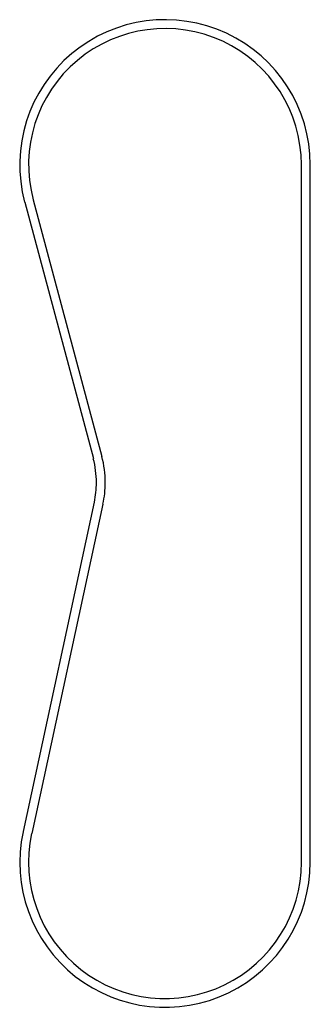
# Model space of a CAD drawing. Header units: millimetres. Extents: x -16 to 16, y -16 to 95.
import ezdxf

# ---------------------------------------------------------------- set-up
doc = ezdxf.new("R2010")
doc.units = ezdxf.units.MM

msp = doc.modelspace()

# ---------------------------------------------------------------- linework, layer by layer
at = {"layer": 'BELT'}
for p, q in [((15.42, 0), (15.42, 79)), ((16.42, 0), (16.42, 79)), ((-14.89, 75.02), (-7.14, 45.97)), ((-15.86, 74.77), (-8.1, 45.71)), ((-7.99, 40.78), (-16.05, 3.47)), ((-7.01, 40.57), (-15.07, 3.25))]:
    msp.add_line(p, q, dxfattribs=at)
for centre, radius, start, end in [((0, 79), 16.42, 0, 194.9438), ((0, 79), 15.42, 0, 194.9438), ((-18.25, 43), 11.5, 0, 14.9438), ((-18.25, 43), 10.5, 0, 14.9438), ((-18.25, 43), 10.5, 347.813, 360), ((-18.25, 43), 11.5, 347.813, 360), ((0, 0), 16.42, 167.813, 360), ((0, 0), 15.42, 167.813, 360)]:
    msp.add_arc(centre, radius, start, end, dxfattribs=at)

doc.saveas('drawing.dxf')
